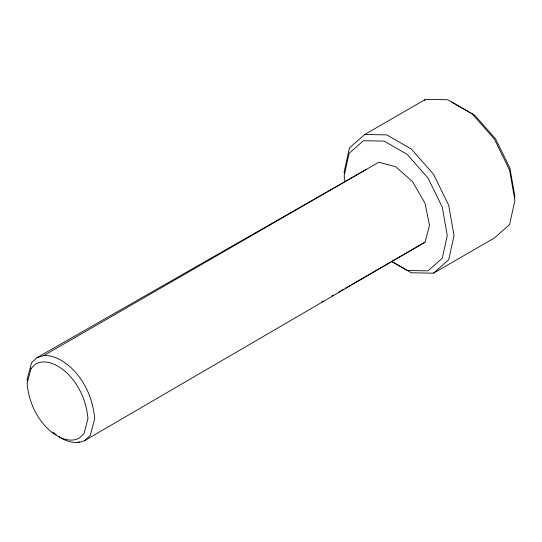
<?xml version="1.0" encoding="UTF-8"?>
<svg xmlns="http://www.w3.org/2000/svg" width="542" height="542" viewBox="0 0 542 542"><rect width="100%" height="100%" fill="white"/><g stroke="black" fill="none" stroke-linecap="round" stroke-linejoin="round"><path stroke-width="0.81" d="M514.541 198.135L514.9 196.516L509.914 168.095L495.605 138.935L474.853 115.351L451.804 102.052M58.888 436.649C66.314 441.859 76.402 444.664 84.931 440.436L424.982 242.227L429.515 225.316L424.982 203.175L412.604 181.733L395.701 166.746L378.79 162.214L43.922 355.505L36.903 357.72L31.524 362.794L27.1 379.556L27.425 381.175M84.931 440.436L90.304 435.362L94.735 418.6C92.838 398.668 84.721 379.949 69.708 366.446C62.411 360.376 53.739 355.193 43.922 355.505M391.859 261.522L411.364 272.782L433.471 273.188L494.338 238.04L509.588 224.578L514.9 200.425L509.582 170.127L494.331 139.05L472.224 113.935L447.658 99.755L425.558 99.355L364.685 134.497L349.441 147.966L344.129 172.112L344.414 173.752M424.339 100.433L425.558 99.355M433.471 273.188L448.722 259.72L454.033 235.567L448.715 205.269L433.464 174.192L411.358 149.077L386.792 134.897L364.685 134.497M77.906 442.645L79.376 441.805M321.738 301.847L323.201 301M331.989 295.925L333.506 295.044M338.581 292.118L343.757 289.123M345.166 288.317L350.349 285.316M351.758 284.509L424.982 242.227M36.903 357.72L366.412 169.361M391.378 261.339L407.225 270.485L427.977 270.871L442.279 258.229L447.265 235.567L442.279 207.139L427.97 177.986L407.218 154.402L384.17 141.096L363.418 140.717L349.116 153.359L344.129 176.021L345.125 181.706M52.798 432.198L56.185 434.67M31.084 368.377L27.1 383.458C28.733 401.27 36.185 418.349 49.62 430.395C57.533 437.123 68.827 443.336 79.152 438.248L83.983 433.681L87.967 418.6C86.334 400.789 78.888 383.709 65.447 371.663C57.533 364.935 46.246 358.723 35.921 363.811L31.084 368.377"/></g></svg>
